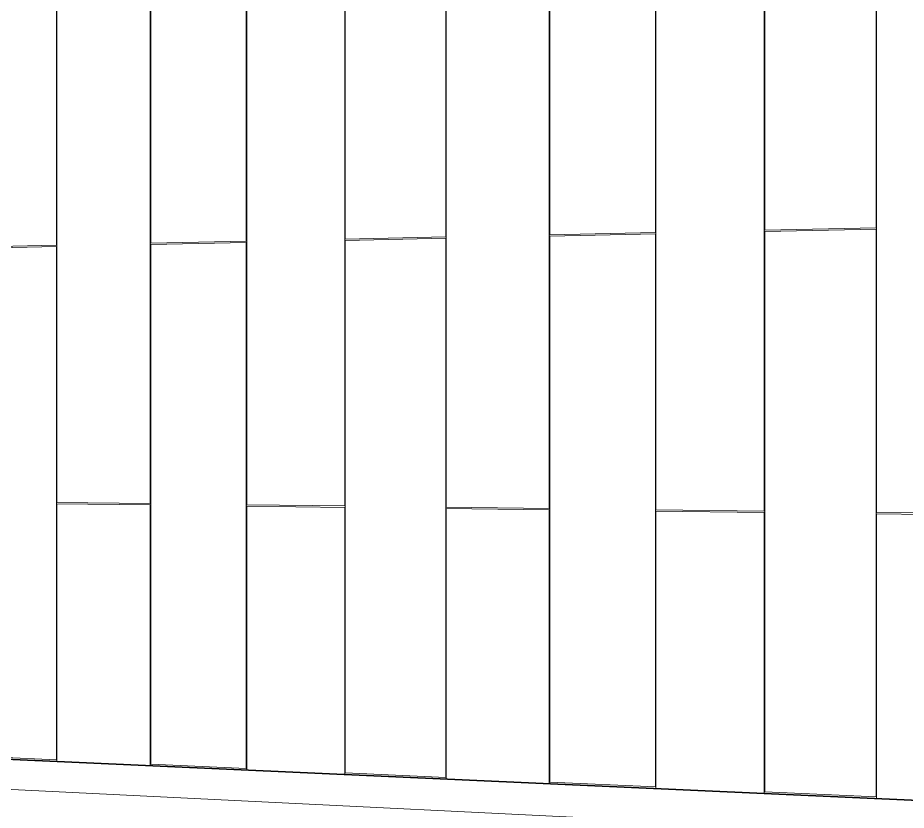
# Model space of a CAD drawing. Header units: inches. Extents: x 31213 to 31218, y -65 to 66.
# Drawn here: x 31214.6923 to 31214.753, y 65.9726 to 66.0268 of the extents above; entities that cross this region are included whole.
import ezdxf

# ---------------------------------------------------------------- set-up
doc = ezdxf.new("R2010")
doc.units = ezdxf.units.IN
doc.header["$MEASUREMENT"] = 0
for name, color, linetype, lineweight in [('A-WALL-PATT', 111, 'Continuous', 13), ('C-BLDG-PADS', 91, 'Continuous', 9), ('C-TOPO', 7, 'Continuous', 9), ('Conc', 7, 'Continuous', 9), ('L-SITE-WALL', 31, 'Continuous', 13)]:
    doc.layers.add(name, color=color, linetype=linetype, lineweight=lineweight)

# ---------------------------------------------------------------- blocks, each defined once
blk = doc.blocks.new('FP_43-Looking North West')
at = {"layer": 'A-WALL-PATT', "lineweight": 9}
for p, q in [((-3323.129861, 66.012402), (-3323.129861, 66.031339)), ((-3323.129821, 65.992942), (-3323.129821, 66.03134)), ((-3323.144952, 66.012083), (-3323.144952, 66.030534)), ((-3323.144914, 65.993123), (-3323.144914, 66.030535)), ((-3323.137505, 65.993034), (-3323.137505, 66.030931)), ((-3323.137466, 66.012241), (-3323.137466, 66.030932)), ((-3323.15221, 65.993211), (-3323.15221, 66.030146)), ((-3323.152173, 66.011931), (-3323.152173, 66.030147)), ((-3323.166188, 65.993379), (-3323.166188, 66.029401)), ((-3323.166153, 66.011635), (-3323.166153, 66.029401)), ((-3323.159287, 66.01178), (-3323.159287, 66.029769)), ((-3323.159251, 65.993295), (-3323.159251, 66.02977)), ((-3323.179491, 65.993538), (-3323.179491, 66.028691)), ((-3323.179458, 66.011355), (-3323.179458, 66.028692)), ((-3323.172921, 66.011493), (-3323.172921, 66.029041)), ((-3323.172887, 65.993459), (-3323.172887, 66.029042)), ((-3323.185905, 66.011218), (-3323.185905, 66.028348)), ((-3323.185872, 65.993615), (-3323.185872, 66.028349)), ((-3323.129861, 66.012402), (-3323.137466, 66.012241)), ((-3323.129861, 66.012301), (-3323.137466, 66.012142)), ((-3323.129861, 65.973483), (-3323.129861, 66.012301)), ((-3323.159287, 66.01178), (-3323.166153, 66.011635)), ((-3323.159287, 66.011685), (-3323.166153, 66.011541)), ((-3323.159287, 65.974811), (-3323.159287, 66.011685)), ((-3323.144952, 66.012083), (-3323.152173, 66.011931)), ((-3323.144952, 66.011985), (-3323.152173, 66.011834)), ((-3323.152173, 65.97449), (-3323.152173, 66.011834)), ((-3323.144952, 65.974164), (-3323.144952, 66.011985)), ((-3323.137466, 65.973826), (-3323.137466, 66.012142)), ((-3323.185905, 66.011218), (-3323.192135, 66.011087)), ((-3323.185905, 66.011127), (-3323.192135, 66.010997)), ((-3323.185905, 65.976013), (-3323.185905, 66.011127)), ((-3323.172921, 66.011493), (-3323.179458, 66.011355)), ((-3323.172921, 66.011399), (-3323.179458, 66.011262)), ((-3323.179458, 65.975722), (-3323.179458, 66.011262)), ((-3323.172921, 65.975426), (-3323.172921, 66.011399)), ((-3323.166153, 65.975121), (-3323.166153, 66.011541)), ((-3323.179491, 65.993538), (-3323.185872, 65.993615)), ((-3323.185872, 65.993524), (-3323.179491, 65.993446)), ((-3323.185872, 65.97592), (-3323.185872, 65.993524)), ((-3323.179491, 65.975631), (-3323.179491, 65.993446)), ((-3323.166188, 65.993379), (-3323.172887, 65.993459)), ((-3323.172887, 65.993366), (-3323.166188, 65.993284)), ((-3323.172887, 65.975331), (-3323.172887, 65.993366)), ((-3323.166188, 65.975028), (-3323.166188, 65.993284)), ((-3323.15221, 65.993211), (-3323.159251, 65.993295)), ((-3323.159251, 65.993199), (-3323.15221, 65.993114)), ((-3323.159251, 65.974714), (-3323.159251, 65.993199)), ((-3323.15221, 65.974395), (-3323.15221, 65.993114)), ((-3323.137505, 65.993034), (-3323.144914, 65.993123)), ((-3323.144914, 65.993025), (-3323.137505, 65.992934)), ((-3323.144914, 65.974064), (-3323.144914, 65.993025)), ((-3323.137505, 65.973728), (-3323.137505, 65.992934)), ((-3323.122014, 65.992848), (-3323.129821, 65.992942)), ((-3323.129821, 65.992841), (-3323.122014, 65.992746)), ((-3323.129821, 65.97338), (-3323.129821, 65.992841)), ((-3323.192135, 65.976294), (-3323.185905, 65.976013)), ((-3323.179458, 65.975722), (-3323.172921, 65.975426)), ((-3323.166153, 65.975121), (-3323.159287, 65.974811)), ((-3323.152173, 65.97449), (-3323.144952, 65.974164)), ((-3323.137466, 65.973826), (-3323.129861, 65.973483))]:
    blk.add_line(p, q, dxfattribs=at)

msp = doc.modelspace()

# ---------------------------------------------------------------- linework, layer by layer
at = {"layer": 'C-BLDG-PADS'}
msp.add_line((31214.490662, 65.985158), (31215.077508, 65.958531), dxfattribs=at)
at = {"layer": 'C-TOPO'}
for p, q in [((31215.077508, 65.958531), (31214.602502, 65.980083)), ((31214.602502, 65.980083), (31215.077508, 65.958531))]:
    msp.add_line(p, q, dxfattribs=at)
at = {"layer": 'Conc'}
msp.add_line((31214.628783, 65.977097), (31214.930879, 65.962225), dxfattribs=at)
at = {"layer": 'L-SITE-WALL'}
msp.add_line((31214.653985, 65.977775), (31214.768644, 65.97258), dxfattribs=at)

# ---------------------------------------------------------------- block references
at = {"layer": 'L-SITE-WALL', "lineweight": 9}
msp.add_blockref('FP_43-Looking North West', (34537.880803, 0), dxfattribs=at)

doc.saveas('drawing.dxf')
